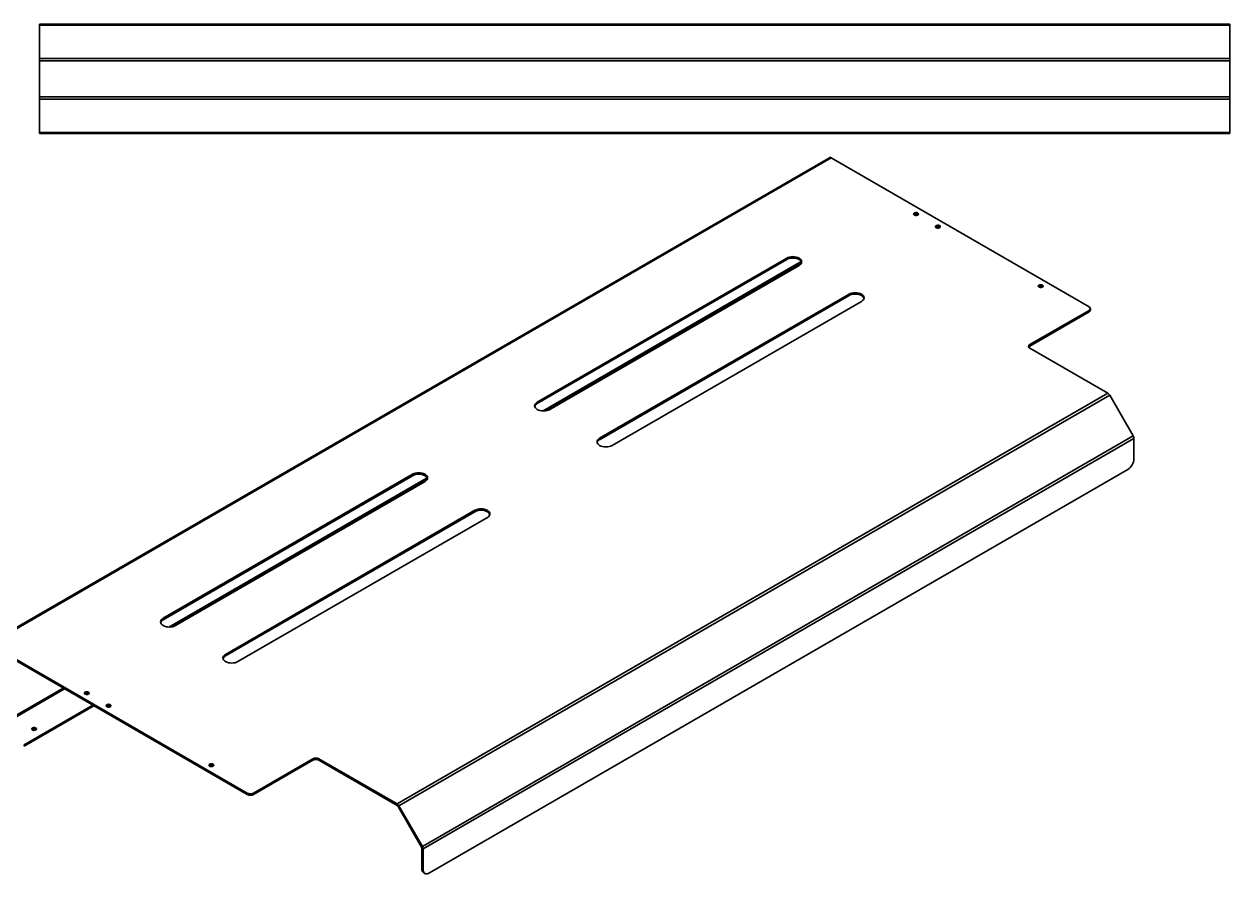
# Model space of a CAD drawing. Header units: millimetres. Extents: x -770 to 1373, y -1386 to 478.
# Drawn here: x -23 to 1344, y -484 to 478 of the extents above; entities that cross this region are included whole.
import ezdxf

# ---------------------------------------------------------------- set-up
doc = ezdxf.new("R2010")
doc.units = ezdxf.units.MM

msp = doc.modelspace()

# ---------------------------------------------------------------- linework, layer by layer
at = {"color": 7, "linetype": 'Continuous', "lineweight": 35}
for p, q in [((-5.6, 478.4), (1344.4, 478.4)), ((-5.6, 478.4), (-5.6, 477.3)), ((-5.6, 477.3), (1344.4, 477.3)), ((-5.6, 477.3), (-5.6, 439.6)), ((1344.4, 477.3), (1344.4, 478.4)), ((1344.4, 477.3), (1344.4, 439.6)), ((-5.6, 439.6), (1344.4, 439.6)), ((-5.6, 439.6), (-5.6, 436.8)), ((1344.4, 436.8), (1344.4, 439.6)), ((-5.6, 436.8), (1344.4, 436.8)), ((-5.6, 436.8), (-5.6, 396.1)), ((1344.4, 436.8), (1344.4, 396.1)), ((-5.6, 396.1), (1344.4, 396.1)), ((-5.6, 396.1), (-5.6, 393.3)), ((-5.6, 393.3), (1344.4, 393.3)), ((-5.6, 393.3), (-5.6, 355.6)), ((1344.4, 393.3), (1344.4, 396.1)), ((1344.4, 393.3), (1344.4, 355.6)), ((-5.6, 355.6), (1344.4, 355.6)), ((-5.6, 355.6), (-5.6, 354.4)), ((1344.4, 354.4), (1344.4, 355.6)), ((-5.6, 354.4), (1344.4, 354.4)), ((890.3, 327.1), (-64.2, -224)), ((892.3, 326.9), (-62.2, -224.2)), ((1184.6, 158.2), (892.3, 326.9)), ((986.5, 262.8), (986, 262.5)), ((1011.2, 248.5), (1010.8, 248.2)), ((841.7, 213.3), (558.8, 50)), ((558.8, 48.4), (841.7, 211.6)), ((858.3, 209.3), (565.4, 40.1)), ((858.4, 207.7), (568.5, 40.3)), ((841.7, 211.6), (841.7, 213.3)), ((573, 41.8), (855.8, 205.1)), ((1127.9, 181.1), (1127.5, 180.8)), ((912.4, 172.4), (629.5, 9.2)), ((629.5, 7.5), (912.4, 170.8)), ((643.7, 1), (926.5, 164.3)), ((912.4, 170.8), (912.4, 172.4)), ((1184.6, 154.1), (1117.4, 115.3)), ((1184.6, 152.4), (1117.4, 113.7)), ((1184.6, 152.4), (1184.6, 154.1)), ((1186.1, 154.5), (1186.1, 156.1)), ((1117.4, 115.3), (1117.4, 113.7)), ((1117.4, 111.2), (1206.1, 60.1)), ((400, -405.3), (1206.1, 60.1)), ((402, -407.4), (1208.1, 57.9)), ((1208.1, 57.9), (1234.7, 11.8)), ((558.8, 48.4), (558.8, 50)), ((428.6, -453.5), (1234.7, 11.8)), ((429.4, -456.3), (1235.5, 9)), ((629.5, 7.5), (629.5, 9.2)), ((1235.5, 9), (1235.5, -14.1)), ((1228.5, -26.4), (436.5, -483.5)), ((417.4, -31.7), (134.6, -194.9)), ((134.6, -196.6), (417.4, -33.3)), ((434, -35.7), (141.1, -204.8)), ((434.1, -37.3), (144.3, -204.6)), ((148.7, -203.1), (431.6, -39.8)), ((417.4, -33.3), (417.4, -31.7)), ((488.1, -72.5), (205.3, -235.8)), ((205.3, -237.4), (488.1, -74.1)), ((219.4, -243.9), (502.3, -80.6)), ((488.1, -74.1), (488.1, -72.5)), ((134.6, -196.6), (134.6, -194.9)), ((230, -392.9), (-62.2, -224.2)), ((230, -394.5), (-62.2, -225.8)), ((205.3, -237.4), (205.3, -235.8)), ((21.2, -274), (-63.2, -322.8)), ((22.6, -274.8), (-62.2, -323.8)), ((46, -280.2), (45.6, -280.5)), ((54.7, -293.3), (-23.1, -338.2)), ((56.1, -294.1), (-23.1, -339.9)), ((70.8, -294.4), (70.3, -294.7)), ((-23.1, -338.2), (-23.1, -339.9)), ((304.3, -354.1), (237.1, -392.9)), ((304.3, -355.8), (304.3, -354.1)), ((400, -405.3), (311.3, -354.1)), ((311.3, -354.1), (311.3, -355.8)), ((187.4, -361.8), (187, -362.1)), ((304.3, -355.8), (237.1, -394.5)), ((400, -406.9), (311.3, -355.8)), ((230, -394.5), (230, -392.9)), ((237.1, -392.9), (237.1, -394.5)), ((400, -405.3), (400, -406.9)), ((401, -408), (402, -407.4)), ((427.6, -454.1), (401, -408)), ((428.6, -453.5), (402, -407.4)), ((428.6, -453.5), (427.6, -454.1)), ((428, -455.5), (429.4, -456.3)), ((428, -478.6), (428, -455.5)), ((429.4, -479.5), (429.4, -456.3)), ((428, -478.6), (429.4, -479.5)), ((430.1, -483.2), (431.5, -484))]:
    msp.add_line(p, q, dxfattribs=at)
at = {"color": 7, "linetype": 'Continuous', "lineweight": 35, "flags": 128}
for points in [[(986.5, 264.4), (985.9, 263.9), (985.7, 263.3), (985.8, 262.8), (986.3, 262.3), (987.1, 261.9), (988, 261.7), (989, 261.7), (990, 262), (990.7, 262.4), (991.1, 262.9), (991.1, 263.5), (990.8, 264), (990.2, 264.5), (989.3, 264.8), (988.3, 264.9), (987.3, 264.7), (986.5, 264.4)], [(1011.2, 250.1), (1010.6, 249.6), (1010.4, 249.1), (1010.5, 248.5), (1011, 248), (1011.8, 247.6), (1012.8, 247.4), (1013.8, 247.4), (1014.7, 247.7), (1015.4, 248.1), (1015.8, 248.6), (1015.9, 249.2), (1015.6, 249.8), (1014.9, 250.2), (1014, 250.5), (1013, 250.6), (1012, 250.4), (1011.2, 250.1)], [(855.8, 205.1), (857.1, 206), (858, 207), (858.6, 208.1), (858.7, 209.2), (858.6, 210.3), (858, 211.4), (857.1, 212.4), (855.8, 213.3), (854.3, 214), (852.6, 214.5), (850.7, 214.8), (848.7, 215), (846.8, 214.8), (844.9, 214.5), (843.2, 214), (841.7, 213.3)], [(841.7, 211.6), (843.2, 212.4), (844.9, 212.9), (846.8, 213.2), (848.7, 213.3), (850.7, 213.2), (852.6, 212.9), (854.3, 212.4), (855.8, 211.6), (857.1, 210.8), (858, 209.8), (858.6, 208.7), (858.6, 208.4)], [(1127.9, 182.8), (1127.3, 182.3), (1127.1, 181.7), (1127.2, 181.1), (1127.7, 180.6), (1128.5, 180.2), (1129.4, 180.1), (1130.5, 180.1), (1131.4, 180.3), (1132.1, 180.7), (1132.5, 181.3), (1132.5, 181.9), (1132.2, 182.4), (1131.6, 182.9), (1130.7, 183.1), (1129.7, 183.2), (1128.7, 183.1), (1127.9, 182.8)], [(926.5, 164.3), (927.8, 165.2), (928.7, 166.2), (929.3, 167.2), (929.5, 168.4), (929.3, 169.5), (928.7, 170.6), (927.8, 171.6), (926.5, 172.4), (925, 173.2), (923.3, 173.7), (921.4, 174), (919.5, 174.1), (917.5, 174), (915.6, 173.7), (913.9, 173.2), (912.4, 172.4)], [(912.4, 170.8), (913.9, 171.5), (915.6, 172.1), (917.5, 172.4), (919.5, 172.5), (921.4, 172.4), (923.3, 172.1), (925, 171.5), (926.5, 170.8), (927.8, 169.9), (928.7, 168.9), (929.3, 167.9), (929.4, 167.5)], [(558.8, 50), (557.6, 49.1), (556.7, 48.1), (556.1, 47), (555.9, 45.9), (556.1, 44.8), (556.7, 43.7), (557.6, 42.7), (558.8, 41.8), (560.3, 41.1), (562.1, 40.6), (564, 40.2), (565.9, 40.1), (567.9, 40.2), (569.7, 40.6), (571.5, 41.1), (573, 41.8)], [(629.5, 9.2), (628.3, 8.3), (627.4, 7.3), (626.8, 6.2), (626.6, 5.1), (626.8, 4), (627.4, 2.9), (628.3, 1.9), (629.5, 1), (631.1, 0.3), (632.8, -0.3), (634.7, -0.6), (636.6, -0.7), (638.6, -0.6), (640.4, -0.3), (642.2, 0.3), (643.7, 1)], [(431.6, -39.8), (432.8, -38.9), (433.7, -37.9), (434.3, -36.9), (434.5, -35.7), (434.3, -34.6), (433.7, -33.5), (432.8, -32.5), (431.6, -31.7), (430, -30.9), (428.3, -30.4), (426.4, -30.1), (424.5, -30), (422.5, -30.1), (420.7, -30.4), (418.9, -30.9), (417.4, -31.7)], [(417.4, -33.3), (418.9, -32.6), (420.7, -32), (422.5, -31.7), (424.5, -31.6), (426.4, -31.7), (428.3, -32), (430, -32.6), (431.6, -33.3), (432.8, -34.2), (433.7, -35.2), (434.3, -36.2), (434.4, -36.6)], [(502.3, -80.6), (503.5, -79.8), (504.4, -78.8), (505, -77.7), (505.2, -76.6), (505, -75.4), (504.4, -74.3), (503.5, -73.4), (502.3, -72.5), (500.7, -71.8), (499, -71.2), (497.1, -70.9), (495.2, -70.8), (493.2, -70.9), (491.4, -71.2), (489.6, -71.8), (488.1, -72.5)], [(488.1, -74.1), (489.6, -73.4), (491.4, -72.9), (493.2, -72.5), (495.2, -72.4), (497.1, -72.5), (499, -72.9), (500.7, -73.4), (502.3, -74.1), (503.5, -75), (504.4, -76), (505, -77.1), (505.1, -77.4)], [(134.6, -194.9), (133.3, -195.8), (132.4, -196.8), (131.8, -197.9), (131.6, -199), (131.8, -200.1), (132.4, -201.2), (133.3, -202.2), (134.6, -203.1), (136.1, -203.8), (137.8, -204.4), (139.7, -204.7), (141.6, -204.8), (143.6, -204.7), (145.5, -204.4), (147.2, -203.8), (148.7, -203.1)], [(205.3, -235.8), (204, -236.6), (203.1, -237.6), (202.5, -238.7), (202.4, -239.8), (202.5, -241), (203.1, -242), (204, -243), (205.3, -243.9), (206.8, -244.6), (208.5, -245.2), (210.4, -245.5), (212.4, -245.6), (214.3, -245.5), (216.2, -245.2), (217.9, -244.6), (219.4, -243.9)], [(46, -278.5), (45.4, -279), (45.2, -279.6), (45.3, -280.1), (45.8, -280.7), (46.6, -281), (47.6, -281.2), (48.6, -281.2), (49.5, -280.9), (50.2, -280.5), (50.6, -280), (50.7, -279.4), (50.4, -278.9), (49.7, -278.4), (48.8, -278.1), (47.8, -278.1), (46.8, -278.2), (46, -278.5)], [(70.8, -292.8), (70.2, -293.3), (70, -293.9), (70.1, -294.4), (70.6, -294.9), (71.4, -295.3), (72.3, -295.5), (73.3, -295.5), (74.3, -295.2), (75, -294.8), (75.4, -294.3), (75.4, -293.7), (75.1, -293.2), (74.5, -292.7), (73.6, -292.4), (72.6, -292.3), (71.6, -292.5), (70.8, -292.8)], [(-9.9, -321.4), (-10.7, -321.7), (-11.7, -321.9), (-12.7, -321.8), (-13.6, -321.5), (-14.2, -321), (-14.5, -320.5), (-14.5, -319.9), (-14.1, -319.4), (-13.4, -319), (-12.4, -318.7), (-11.4, -318.7), (-10.5, -318.9), (-9.7, -319.3), (-9.2, -319.8), (-9.1, -320.3), (-9.3, -320.9), (-9.9, -321.4)], [(187.4, -360.2), (186.9, -360.6), (186.6, -361.2), (186.8, -361.8), (187.3, -362.3), (188, -362.7), (189, -362.9), (190, -362.8), (190.9, -362.6), (191.6, -362.2), (192, -361.6), (192.1, -361.1), (191.8, -360.5), (191.1, -360.1), (190.2, -359.8), (189.2, -359.7), (188.3, -359.8), (187.4, -360.2)], [(429.4, -479.5), (429.6, -481), (430, -482.3), (430.6, -483.3), (431.5, -484), (432.6, -484.4), (433.8, -484.5), (435.1, -484.2), (436.5, -483.5)]]:
    msp.add_lwpolyline(points, dxfattribs=at)
at = {"color": 7, "linetype": 'Continuous', "lineweight": 35}
for centre, radius, start, end in [((891.2, 325.3), 2.01, 54.3818, 114.314), ((988.4, 259.3), 3.97, 53.0376, 118.8264), ((1013.1, 245), 3.97, 53.0376, 118.8264), ((1129.8, 177.6), 3.97, 53.0376, 118.8264), ((1183.8, 156.1), 2.18, 290.7834, 69.2166), ((1183.6, 154.7), 2.51, 294.3747, 354.3052), ((1118.2, 113.3), 2.18, 110.7834, 249.2166), ((1118.9, 111), 3.06, 117.4631, 150.8883), ((1203, 55.2), 5.77, 28.8556, 58.0453), ((561.1, 43.5), 5.38, 115.4505, 162.7549), ((631.9, 2.7), 5.38, 115.4505, 162.7549), ((1229.8, 8.8), 5.77, 1.9565, 31.1437), ((1220.2, -13.4), 15.4, 302.6055, 357.3945), ((136.9, -201.4), 5.38, 115.4505, 162.7549), ((207.6, -242.3), 5.38, 115.4505, 162.7549), ((47.9, -283.6), 3.97, 53.0376, 118.8264), ((72.7, -297.9), 3.97, 53.0376, 118.8264), ((-11.8, -324), 3.76, 51.1934, 128.8066), ((307.8, -361), 7.69, 62.6097, 117.3903), ((307.8, -362.6), 7.69, 62.6097, 117.3903), ((189.3, -365.3), 3.97, 53.0376, 118.8264), ((233.6, -386.1), 7.69, 242.6097, 297.3903), ((233.6, -387.7), 7.69, 242.6097, 297.3903), ((396.9, -410.2), 5.77, 28.8556, 58.0453), ((398.4, -409.4), 2.89, 28.8556, 58.0453), ((425.1, -455.6), 2.89, 1.9565, 31.1437), ((423.7, -456.5), 5.77, 1.9565, 31.1437), ((432.9, -479.2), 4.93, 173.7012, 234.9867)]:
    msp.add_arc(centre, radius, start, end, dxfattribs=at)

doc.saveas('drawing.dxf')
